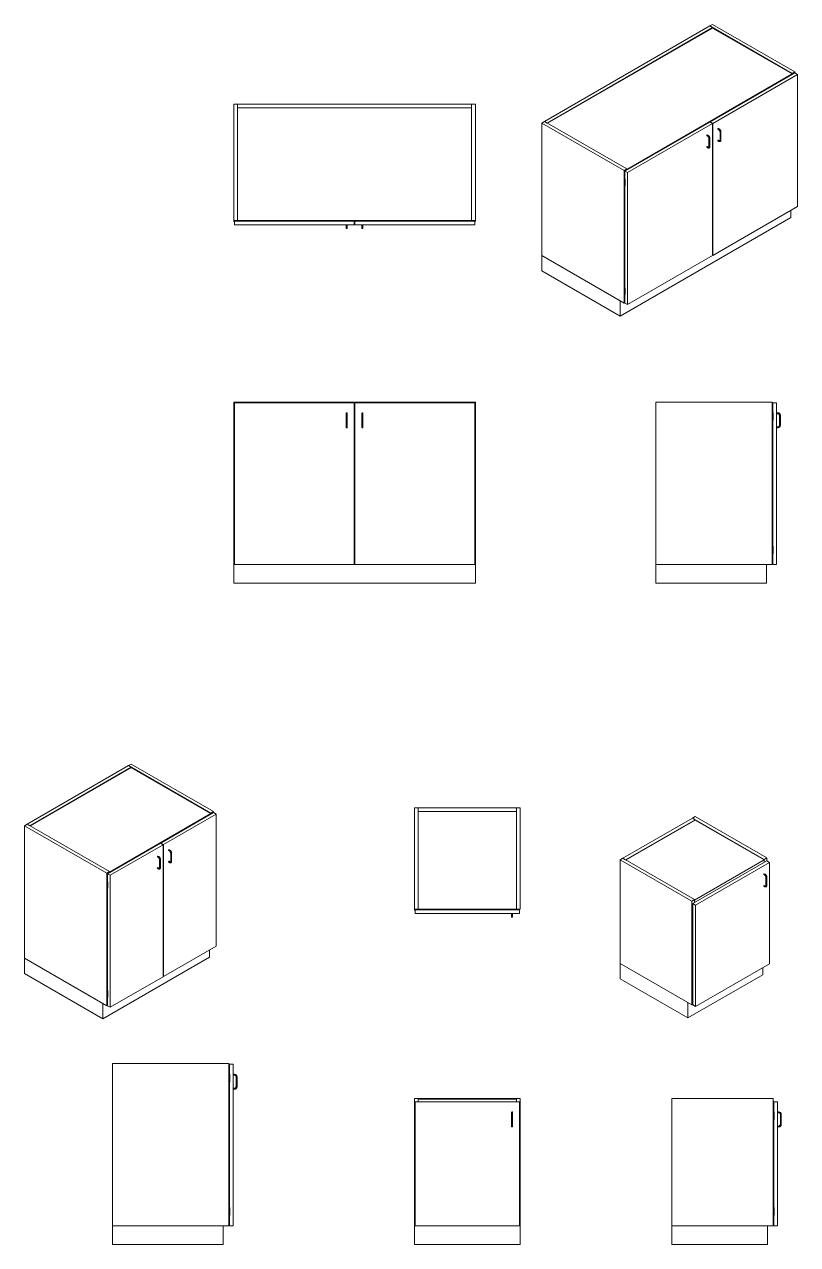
# Model space of a CAD drawing. Header units: millimetres. Extents: x 131 to 690, y 168 to 741.
# Drawn here: x 536.7 to 690.3, y 167.9 to 410.4 of the extents above; entities that cross this region are included whole.
import ezdxf

# ---------------------------------------------------------------- set-up
doc = ezdxf.new("R2010")
doc.units = ezdxf.units.MM
doc.layers.add('Standard', color=40, linetype='Continuous')

msp = doc.modelspace()

# ---------------------------------------------------------------- linework, layer by layer
at = {"layer": 'Standard', "linetype": 'Continuous', "lineweight": 0, "extrusion": (-5.55112e-17, 0.816497, 0.57735)}
for p, q in [((672.84, 410.11), (639.96, 391.13)), ((672.84, 410.11), (673.37, 410.42)), ((689.19, 400.67), (672.84, 410.11)), ((673.37, 409.8), (672.84, 410.11)), ((673.37, 410.42), (689.72, 400.98)), ((640.49, 390.82), (673.37, 409.8)), ((640.58, 390.77), (673.37, 409.7)), ((673.37, 409.7), (673.37, 409.8)), ((689.19, 400.57), (673.37, 409.7)), ((689.19, 400.57), (656.31, 381.58)), ((672.89, 391.05), (689.72, 400.77)), ((690.25, 400.46), (673.42, 390.74)), ((689.72, 400.98), (689.19, 400.67)), ((689.19, 400.46), (689.19, 400.67)), ((689.19, 400.46), (689.19, 400.57)), ((689.72, 400.98), (689.72, 400.77)), ((690.25, 400.46), (689.72, 400.77)), ((690.25, 374.23), (690.25, 400.46)), ((639.96, 391.13), (639.43, 390.82)), ((639.43, 390.82), (639.43, 364.49)), ((655.78, 381.38), (639.43, 390.82)), ((639.96, 391.13), (656.31, 381.69)), ((639.96, 391.13), (640.49, 390.82)), ((655.96, 381.28), (672.8, 391)), ((673.33, 390.69), (656.49, 380.97)), ((673.33, 390.69), (672.8, 391)), ((672.89, 391.05), (673.42, 390.74)), ((672.89, 390.95), (672.89, 391.05)), ((673.33, 364.46), (673.33, 390.69)), ((673.42, 390.74), (673.42, 364.51)), ((672.38, 388.23), (672.2, 388.33)), ((672.22, 388.29), (672.4, 388.19)), ((672.31, 388.45), (672.49, 388.35)), ((674.59, 389.51), (674.41, 389.61)), ((674.43, 389.57), (674.61, 389.46)), ((674.52, 389.73), (674.7, 389.63)), ((674.85, 389.05), (674.85, 387.41)), ((674.87, 387.38), (674.87, 389.01)), ((675.03, 389.05), (675.03, 387.41)), ((672.2, 386.04), (672.38, 385.93)), ((672.4, 385.89), (672.22, 385.99)), ((672.49, 386.05), (672.31, 386.16)), ((672.64, 387.77), (672.64, 386.14)), ((672.66, 386.1), (672.66, 387.73)), ((672.82, 387.77), (672.82, 386.14)), ((674.41, 387.31), (674.59, 387.21)), ((674.61, 387.17), (674.43, 387.27)), ((674.7, 387.33), (674.52, 387.43)), ((656.31, 381.69), (655.78, 381.38)), ((655.78, 355.05), (655.78, 381.38)), ((655.96, 381.28), (656.49, 380.97)), ((655.96, 379.64), (655.96, 381.28)), ((656.31, 381.69), (656.31, 381.48)), ((656.31, 381.58), (656.31, 381.48)), ((656.49, 380.97), (656.49, 354.74)), ((655.96, 379.75), (655.78, 379.64)), ((655.78, 379.64), (655.87, 379.59)), ((655.78, 378.42), (655.78, 379.64)), ((655.87, 378.37), (655.78, 378.42)), ((655.87, 379.59), (655.87, 378.37)), ((655.96, 358.01), (655.96, 378.37)), ((655.98, 378.39), (655.98, 379.62)), ((673.42, 364.51), (690.25, 374.23)), ((688.93, 372.04), (688.93, 373.47)), ((688.93, 372.04), (654.99, 352.44)), ((639.43, 364.49), (654.99, 355.51)), ((639.43, 361.43), (639.43, 364.49)), ((639.43, 364.49), (655.78, 355.05)), ((656.49, 354.74), (673.33, 364.46)), ((673.33, 364.56), (673.42, 364.51)), ((654.99, 352.44), (639.43, 361.43)), ((655.96, 358.11), (655.78, 358.01)), ((655.78, 358.01), (655.87, 357.96)), ((655.78, 356.78), (655.78, 358.01)), ((655.87, 356.73), (655.78, 356.78)), ((655.87, 357.96), (655.87, 356.73)), ((655.96, 355.05), (655.96, 356.73)), ((655.98, 356.76), (655.98, 357.98)), ((654.99, 352.44), (654.99, 355.51)), ((655.96, 355.15), (655.78, 355.05)), ((655.96, 355.05), (656.49, 354.74)), ((557.35, 263.12), (537.2, 251.48)), ((537.73, 251.18), (557.88, 262.81)), ((537.82, 251.13), (557.88, 262.71)), ((557.35, 263.12), (557.88, 263.42)), ((573.7, 253.68), (557.35, 263.12)), ((557.88, 262.81), (557.35, 263.12)), ((557.88, 263.42), (574.23, 253.98)), ((557.88, 262.71), (557.88, 262.81)), ((573.7, 253.58), (557.88, 262.71)), ((573.7, 253.58), (553.55, 241.94)), ((563.76, 247.73), (574.23, 253.78)), ((574.76, 253.47), (564.29, 247.43)), ((574.23, 253.98), (573.7, 253.68)), ((573.7, 253.47), (573.7, 253.68)), ((573.7, 253.47), (573.7, 253.58)), ((574.23, 253.98), (574.23, 253.78)), ((574.76, 253.47), (574.23, 253.78)), ((574.76, 227.24), (574.76, 253.47)), ((669.36, 252.68), (655.57, 244.72)), ((656.1, 244.41), (669.89, 252.37)), ((656.19, 244.36), (669.89, 252.27)), ((669.36, 252.68), (669.89, 252.98)), ((683.59, 244.46), (669.36, 252.68)), ((669.89, 252.37), (669.36, 252.68)), ((669.89, 252.98), (684.12, 244.77)), ((669.89, 252.27), (669.89, 252.37)), ((683.59, 244.36), (669.89, 252.27)), ((537.2, 251.48), (536.67, 251.18)), ((536.67, 251.18), (536.67, 224.84)), ((553.02, 241.74), (536.67, 251.18)), ((537.2, 251.48), (553.55, 242.04)), ((537.2, 251.48), (537.73, 251.18)), ((553.2, 241.63), (563.67, 247.68)), ((564.2, 247.37), (553.73, 241.33)), ((564.2, 247.37), (563.67, 247.68)), ((563.76, 247.73), (564.29, 247.43)), ((563.76, 247.63), (563.76, 247.73)), ((564.2, 221.14), (564.2, 247.37)), ((564.29, 247.43), (564.29, 221.2)), ((563.25, 244.91), (563.07, 245.01)), ((563.09, 244.97), (563.27, 244.87)), ((563.19, 245.13), (563.36, 245.03)), ((565.46, 246.19), (565.28, 246.29)), ((565.3, 246.25), (565.48, 246.15)), ((565.4, 246.41), (565.57, 246.31)), ((565.72, 245.73), (565.72, 244.1)), ((565.75, 244.06), (565.75, 245.69)), ((565.91, 245.73), (565.91, 244.1)), ((563.07, 242.72), (563.25, 242.62)), ((563.27, 242.57), (563.09, 242.68)), ((563.36, 242.74), (563.19, 242.84)), ((563.51, 244.45), (563.51, 242.82)), ((563.54, 242.78), (563.54, 244.42)), ((563.7, 244.45), (563.7, 242.82)), ((565.28, 243.99), (565.46, 243.89)), ((565.48, 243.85), (565.3, 243.95)), ((565.57, 244.01), (565.4, 244.11)), ((655.57, 244.72), (655.04, 244.41)), ((655.04, 244.41), (655.04, 223.79)), ((669.27, 236.2), (655.04, 244.41)), ((655.57, 244.72), (669.8, 236.5)), ((655.57, 244.72), (656.1, 244.41)), ((669.45, 235.69), (684.12, 244.16)), ((683.59, 244.36), (669.8, 236.4)), ((684.65, 243.85), (669.98, 235.38)), ((684.12, 244.77), (683.59, 244.46)), ((683.59, 243.85), (683.59, 244.46)), ((683.59, 243.85), (683.59, 244.36)), ((684.12, 244.77), (684.12, 244.16)), ((684.65, 243.85), (684.12, 244.16)), ((684.65, 223.74), (684.65, 243.85)), ((553.55, 242.04), (553.02, 241.74)), ((553.02, 215.4), (553.02, 241.74)), ((553.2, 240.1), (553.02, 240)), ((553.2, 241.63), (553.73, 241.33)), ((553.2, 240), (553.2, 241.63)), ((553.55, 242.04), (553.55, 241.84)), ((553.55, 241.94), (553.55, 241.84)), ((553.73, 241.33), (553.73, 215.1)), ((683.7, 241.39), (683.52, 241.49)), ((683.72, 241.34), (683.54, 241.45)), ((683.81, 241.51), (683.64, 241.61)), ((683.96, 239.3), (683.96, 240.93)), ((683.99, 239.26), (683.99, 240.89)), ((684.15, 239.3), (684.15, 240.93)), ((553.02, 240), (553.11, 239.95)), ((553.02, 238.78), (553.02, 240)), ((553.11, 238.73), (553.02, 238.78)), ((553.11, 239.95), (553.11, 238.73)), ((553.2, 218.36), (553.2, 238.73)), ((553.21, 238.75), (553.21, 239.98)), ((683.52, 239.19), (683.7, 239.09)), ((683.54, 239.15), (683.72, 239.05)), ((683.64, 239.31), (683.81, 239.21)), ((669.8, 236.5), (669.27, 236.2)), ((669.27, 215.58), (669.27, 236.2)), ((669.98, 235.38), (669.45, 235.69)), ((669.45, 234.05), (669.45, 235.69)), ((669.8, 236.5), (669.8, 235.89)), ((669.8, 236.4), (669.8, 235.89)), ((669.98, 235.38), (669.98, 215.27)), ((669.45, 234.15), (669.27, 234.05)), ((669.27, 234.05), (669.36, 234)), ((669.27, 232.83), (669.27, 234.05)), ((669.36, 232.78), (669.27, 232.83)), ((669.36, 234), (669.36, 232.78)), ((669.47, 232.8), (669.47, 234.03)), ((669.45, 218.54), (669.45, 232.78)), ((564.29, 221.2), (574.76, 227.24)), ((573.44, 225.05), (573.44, 226.48)), ((536.67, 224.84), (553.02, 215.4)), ((536.67, 224.84), (552.22, 215.86)), ((536.67, 221.78), (536.67, 224.84)), ((573.44, 225.05), (552.22, 212.8)), ((655.04, 223.79), (669.27, 215.58)), ((655.04, 223.79), (668.48, 216.04)), ((655.04, 220.73), (655.04, 223.79)), ((669.98, 215.27), (684.65, 223.74)), ((552.22, 212.8), (536.67, 221.78)), ((553.73, 215.1), (564.2, 221.14)), ((564.2, 221.25), (564.29, 221.2)), ((668.48, 212.98), (655.04, 220.73)), ((683.32, 221.55), (668.48, 212.98)), ((683.32, 221.55), (683.32, 222.98)), ((553.2, 218.47), (553.02, 218.36)), ((553.02, 218.36), (553.11, 218.31)), ((553.02, 217.14), (553.02, 218.36)), ((553.11, 218.31), (553.11, 217.09)), ((553.21, 217.11), (553.21, 218.34)), ((669.45, 218.64), (669.27, 218.54)), ((669.27, 218.54), (669.36, 218.49)), ((669.27, 217.31), (669.27, 218.54)), ((669.36, 218.49), (669.36, 217.26)), ((669.47, 217.29), (669.47, 218.51)), ((552.22, 212.8), (552.22, 215.86)), ((553.11, 217.09), (553.02, 217.14)), ((553.2, 215.4), (553.2, 217.09)), ((668.48, 212.98), (668.48, 216.04)), ((669.36, 217.26), (669.27, 217.31)), ((669.45, 215.58), (669.45, 217.26)), ((553.2, 215.51), (553.02, 215.4)), ((553.2, 215.4), (553.73, 215.1)), ((669.45, 215.68), (669.27, 215.58)), ((669.45, 215.58), (669.98, 215.27))]:
    msp.add_line(p, q, dxfattribs=at)
at = {"layer": 'Standard', "linetype": 'Continuous', "lineweight": 0}
for p, q in [((579, 394.59), (578.25, 394.59)), ((578.25, 371.46), (578.25, 394.59)), ((579, 394.59), (579, 371.46)), ((579, 394.59), (579, 393.84)), ((625.5, 394.59), (579, 394.59)), ((579, 393.84), (625.5, 393.84)), ((625.5, 371.46), (625.5, 394.59)), ((625.5, 394.59), (626.25, 394.59)), ((625.5, 393.84), (625.5, 394.59)), ((626.25, 394.59), (626.25, 371.46)), ((578.25, 371.46), (578.25, 371.34)), ((579, 371.46), (578.25, 371.46)), ((578.37, 371.34), (578.37, 370.59)), ((578.37, 371.34), (602.18, 371.34)), ((579, 371.34), (579, 371.46)), ((625.5, 371.46), (579, 371.46)), ((602.18, 370.59), (602.18, 371.34)), ((602.31, 371.34), (602.31, 370.59)), ((602.31, 371.34), (626.12, 371.34)), ((625.5, 371.46), (625.5, 371.34)), ((626.25, 371.46), (625.5, 371.46)), ((626.12, 370.59), (626.12, 371.34)), ((626.25, 371.34), (626.25, 371.46)), ((602.18, 370.59), (578.37, 370.59)), ((600.59, 370.34), (600.59, 370.59)), ((600.59, 370.34), (600.59, 369.93)), ((600.78, 370.59), (600.78, 370.34)), ((600.78, 369.93), (600.78, 370.34)), ((626.12, 370.59), (602.31, 370.59)), ((603.72, 370.34), (603.72, 370.59)), ((603.72, 370.34), (603.72, 369.93)), ((603.9, 370.59), (603.9, 370.34)), ((603.9, 369.93), (603.9, 370.34)), ((614.91, 254.73), (614.16, 254.73)), ((614.16, 234.61), (614.16, 254.73)), ((614.91, 254.73), (614.91, 234.61)), ((614.91, 254.73), (614.91, 253.98)), ((634.41, 254.73), (614.91, 254.73)), ((634.41, 234.61), (634.41, 254.73)), ((634.41, 254.73), (635.16, 254.73)), ((634.41, 253.98), (634.41, 254.73)), ((635.16, 254.73), (635.16, 234.61)), ((614.91, 253.98), (634.41, 253.98)), ((614.91, 234.61), (614.16, 234.61)), ((614.16, 234.61), (614.16, 234.48)), ((614.29, 234.48), (635.04, 234.48)), ((614.29, 233.73), (614.29, 234.48)), ((635.04, 233.73), (614.29, 233.73)), ((634.41, 234.61), (614.91, 234.61)), ((614.91, 234.48), (614.91, 234.61)), ((633.44, 233.48), (633.44, 233.73)), ((633.44, 233.48), (633.44, 233.08)), ((633.63, 233.73), (633.63, 233.48)), ((633.63, 233.08), (633.63, 233.48)), ((635.16, 234.61), (634.41, 234.61)), ((635.04, 233.73), (635.04, 234.48))]:
    msp.add_line(p, q, dxfattribs=at)
at = {"layer": 'Standard', "linetype": 'Continuous', "lineweight": 0, "extrusion": (0, 1, 0)}
for p, q in [((579, 335.36), (578.25, 335.36)), ((578.25, 333.24), (578.25, 335.36)), ((578.37, 335.24), (578.37, 303.11)), ((602.18, 335.24), (578.37, 335.24)), ((579, 335.36), (579, 335.24)), ((579, 335.36), (625.5, 335.36)), ((602.18, 303.11), (602.18, 335.24)), ((602.31, 335.24), (602.18, 335.24)), ((602.31, 335.24), (602.31, 303.11)), ((626.12, 335.24), (602.31, 335.24)), ((626.25, 335.36), (625.5, 335.36)), ((625.5, 335.24), (625.5, 335.36)), ((626.12, 303.11), (626.12, 335.24)), ((626.25, 335.36), (626.25, 333.24)), ((662.09, 335.36), (662.09, 303.11)), ((685.21, 335.36), (662.09, 335.36)), ((685.21, 303.11), (685.21, 335.36)), ((685.34, 335.24), (686.09, 335.24)), ((685.34, 333.24), (685.34, 335.24)), ((686.09, 335.24), (686.09, 303.11)), ((578.25, 333.24), (578.25, 331.74)), ((578.37, 333.24), (578.25, 333.24)), ((600.59, 333.15), (600.59, 332.74)), ((600.59, 330.74), (600.59, 332.74)), ((600.78, 332.74), (600.78, 333.15)), ((600.78, 332.74), (600.78, 330.74)), ((603.72, 333.15), (603.72, 332.74)), ((603.72, 330.74), (603.72, 332.74)), ((603.9, 332.74), (603.9, 333.15)), ((603.9, 332.74), (603.9, 330.74)), ((626.25, 333.24), (626.12, 333.24)), ((626.25, 331.74), (626.25, 333.24)), ((685.21, 333.24), (685.34, 333.24)), ((685.21, 331.74), (685.21, 333.24)), ((685.34, 333.24), (685.34, 331.74)), ((685.4, 333.24), (685.34, 333.24)), ((685.4, 331.74), (685.4, 333.24)), ((686.09, 333.24), (686.34, 333.24)), ((686.34, 333.15), (686.09, 333.15)), ((686.09, 333.05), (686.34, 333.05)), ((686.65, 332.74), (686.65, 330.74)), ((686.74, 330.74), (686.74, 332.74)), ((686.84, 332.74), (686.84, 330.74)), ((578.25, 331.74), (578.37, 331.74)), ((578.25, 306.74), (578.25, 331.74)), ((600.59, 330.74), (600.59, 330.33)), ((600.78, 330.33), (600.78, 330.74)), ((603.72, 330.74), (603.72, 330.33)), ((603.9, 330.33), (603.9, 330.74)), ((626.12, 331.74), (626.25, 331.74)), ((626.25, 331.74), (626.25, 306.74)), ((685.34, 331.74), (685.21, 331.74)), ((685.34, 331.74), (685.4, 331.74)), ((685.34, 306.74), (685.34, 331.74)), ((686.34, 330.43), (686.09, 330.43)), ((686.09, 330.33), (686.34, 330.33)), ((686.34, 330.24), (686.09, 330.24)), ((602.18, 324.53), (602.31, 324.53)), ((602.31, 323.78), (602.18, 323.78)), ((602.18, 319.18), (602.31, 319.18)), ((602.31, 318.43), (602.18, 318.43)), ((602.18, 313.82), (602.31, 313.82)), ((602.31, 313.07), (602.18, 313.07)), ((578.25, 306.74), (578.25, 305.24)), ((578.37, 306.74), (578.25, 306.74)), ((626.25, 306.74), (626.12, 306.74)), ((626.25, 305.24), (626.25, 306.74)), ((685.21, 306.74), (685.34, 306.74)), ((685.21, 305.24), (685.21, 306.74)), ((685.34, 306.74), (685.34, 305.24)), ((685.4, 306.74), (685.34, 306.74)), ((685.4, 305.24), (685.4, 306.74)), ((578.25, 305.24), (578.37, 305.24)), ((578.25, 303.11), (578.25, 305.24)), ((578.25, 299.36), (578.25, 303.11)), ((578.37, 303.11), (578.25, 303.11)), ((578.37, 303.11), (602.18, 303.11)), ((602.18, 303.86), (602.31, 303.86)), ((602.31, 303.86), (602.18, 303.86)), ((602.18, 303.11), (602.31, 303.11)), ((602.31, 303.11), (626.12, 303.11)), ((626.12, 305.24), (626.25, 305.24)), ((626.25, 303.11), (626.12, 303.11)), ((626.25, 305.24), (626.25, 303.11)), ((626.25, 299.36), (626.25, 303.11)), ((662.09, 303.11), (684.09, 303.11)), ((662.09, 299.36), (662.09, 303.11)), ((662.09, 303.11), (685.21, 303.11)), ((684.09, 299.36), (684.09, 303.11)), ((685.34, 305.24), (685.21, 305.24)), ((685.34, 305.24), (685.4, 305.24)), ((685.34, 303.11), (685.34, 305.24)), ((685.34, 303.11), (686.09, 303.11)), ((626.25, 299.36), (578.25, 299.36)), ((684.09, 299.36), (662.09, 299.36)), ((554.16, 203.93), (554.16, 171.68)), ((577.28, 203.93), (554.16, 203.93)), ((577.28, 171.68), (577.28, 203.93)), ((577.41, 203.8), (578.16, 203.8)), ((577.41, 201.8), (577.41, 203.8)), ((578.16, 203.8), (578.16, 171.68)), ((577.28, 201.8), (577.41, 201.8)), ((577.28, 200.3), (577.28, 201.8)), ((577.41, 201.8), (577.41, 200.3)), ((577.47, 201.8), (577.41, 201.8)), ((577.47, 200.3), (577.47, 201.8)), ((578.16, 201.8), (578.41, 201.8)), ((578.41, 201.71), (578.16, 201.71)), ((578.16, 201.61), (578.41, 201.61)), ((578.72, 201.3), (578.72, 199.3)), ((578.81, 199.3), (578.81, 201.3)), ((578.91, 201.3), (578.91, 199.3)), ((577.41, 200.3), (577.28, 200.3)), ((577.41, 200.3), (577.47, 200.3)), ((577.41, 175.3), (577.41, 200.3)), ((578.41, 198.99), (578.16, 198.99)), ((578.16, 198.9), (578.41, 198.9)), ((578.41, 198.8), (578.16, 198.8)), ((614.91, 196.93), (614.16, 196.93)), ((614.16, 194.3), (614.16, 196.93)), ((614.91, 196.93), (614.91, 196.3)), ((614.91, 196.93), (634.41, 196.93)), ((614.91, 196.8), (614.91, 196.3)), ((634.41, 196.8), (614.91, 196.8)), ((635.16, 196.93), (634.41, 196.93)), ((634.41, 196.3), (634.41, 196.93)), ((634.41, 196.3), (634.41, 196.8)), ((635.16, 196.93), (635.16, 171.68)), ((665.27, 196.93), (665.27, 171.68)), ((685.4, 196.93), (665.27, 196.93)), ((685.4, 171.68), (685.4, 196.93)), ((614.16, 194.3), (614.16, 192.8)), ((614.29, 194.3), (614.16, 194.3)), ((635.04, 196.3), (614.29, 196.3)), ((614.29, 196.3), (614.29, 171.68)), ((633.44, 194.21), (633.44, 193.8)), ((633.63, 193.8), (633.63, 194.21)), ((635.04, 171.68), (635.04, 196.3)), ((685.4, 194.3), (685.52, 194.3)), ((685.4, 192.8), (685.4, 194.3)), ((686.27, 196.3), (685.52, 196.3)), ((685.52, 194.3), (685.52, 196.3)), ((685.52, 194.3), (685.52, 192.8)), ((685.58, 194.3), (685.52, 194.3)), ((685.58, 192.8), (685.58, 194.3)), ((686.27, 196.3), (686.27, 171.68)), ((686.52, 194.3), (686.27, 194.3)), ((686.52, 194.21), (686.27, 194.21)), ((686.52, 194.11), (686.27, 194.11)), ((614.16, 175.3), (614.16, 192.8)), ((614.16, 192.8), (614.29, 192.8)), ((633.44, 191.8), (633.44, 193.8)), ((633.44, 191.8), (633.44, 191.4)), ((633.63, 193.8), (633.63, 191.8)), ((633.63, 191.4), (633.63, 191.8)), ((685.52, 192.8), (685.4, 192.8)), ((685.52, 175.3), (685.52, 192.8)), ((685.52, 192.8), (685.58, 192.8)), ((686.83, 191.8), (686.83, 193.8)), ((686.93, 191.8), (686.93, 193.8)), ((687.02, 191.8), (687.02, 193.8)), ((686.27, 191.49), (686.52, 191.49)), ((686.27, 191.4), (686.52, 191.4)), ((686.27, 191.3), (686.52, 191.3)), ((577.28, 175.3), (577.41, 175.3)), ((577.28, 173.8), (577.28, 175.3)), ((577.41, 175.3), (577.41, 173.8)), ((577.47, 175.3), (577.41, 175.3)), ((577.47, 173.8), (577.47, 175.3)), ((614.16, 175.3), (614.16, 173.8)), ((614.29, 175.3), (614.16, 175.3)), ((685.4, 175.3), (685.52, 175.3)), ((685.4, 173.8), (685.4, 175.3)), ((685.52, 175.3), (685.52, 173.8)), ((685.58, 175.3), (685.52, 175.3)), ((685.58, 173.8), (685.58, 175.3)), ((577.41, 173.8), (577.28, 173.8)), ((577.41, 173.8), (577.47, 173.8)), ((577.41, 171.68), (577.41, 173.8)), ((614.16, 171.68), (614.16, 173.8)), ((614.16, 173.8), (614.29, 173.8)), ((685.52, 173.8), (685.4, 173.8)), ((685.52, 171.68), (685.52, 173.8)), ((685.52, 173.8), (685.58, 173.8)), ((554.16, 171.68), (577.28, 171.68)), ((554.16, 171.68), (576.16, 171.68)), ((554.16, 167.93), (554.16, 171.68)), ((576.16, 167.93), (576.16, 171.68)), ((577.41, 171.68), (578.16, 171.68)), ((614.29, 171.68), (614.16, 171.68)), ((614.16, 167.93), (614.16, 171.68)), ((614.29, 171.68), (635.04, 171.68)), ((635.16, 171.68), (635.04, 171.68)), ((635.16, 167.93), (635.16, 171.68)), ((665.27, 171.68), (685.4, 171.68)), ((665.27, 171.68), (684.27, 171.68)), ((665.27, 167.93), (665.27, 171.68)), ((684.27, 167.93), (684.27, 171.68)), ((685.52, 171.68), (686.27, 171.68)), ((576.16, 167.93), (554.16, 167.93)), ((635.16, 167.93), (614.16, 167.93)), ((684.27, 167.93), (665.27, 167.93))]:
    msp.add_line(p, q, dxfattribs=at)
at = {"layer": 'Standard', "linetype": 'Continuous', "lineweight": 0}
for centre, radius, start, end in [((578.31, 371.34), 0.0625, 180, 0), ((626.18, 371.34), 0.0625, 180, 360), ((686.34, 332.74), 0.313, 0, 90), ((686.34, 330.74), 0.313, 270, 0), ((614.22, 234.48), 0.0625, 180, 0), ((578.41, 201.3), 0.313, 0, 90), ((578.41, 199.3), 0.313, 270, 360), ((686.52, 193.8), 0.313, 0, 90), ((686.52, 191.8), 0.313, 270, 360)]:
    msp.add_arc(centre, radius, start, end, dxfattribs=at)
at = {"layer": 'Standard', "linetype": 'Continuous', "lineweight": 0, "extrusion": (0, 0, -1)}
for centre, start, end in [((-686.34, 332.74), 90, 180), ((-686.34, 330.74), 180, 270), ((-578.41, 201.3), 90, 180), ((-578.41, 199.3), 180, 270), ((-686.52, 193.8), 90, 180), ((-686.52, 191.8), 180, 270)]:
    msp.add_arc(centre, 0.5, start, end, dxfattribs=at)
at = {"layer": 'Standard', "linetype": 'Continuous', "lineweight": 0, "extrusion": (-8.49925e-17, 2.41367e-16, -1)}
for centre in [(672.27, 388.37), (674.48, 389.65)]:
    msp.add_ellipse(centre, major_axis=(0.0469, 0.0812), ratio=0.57735, start_param=-2.356194, end_param=0, dxfattribs=at)
at = {"layer": 'Standard', "linetype": 'Continuous', "lineweight": 0, "extrusion": (-2.08896e-16, 2.48804e-16, -1)}
msp.add_ellipse((672.27, 388.37), major_axis=(-0.0469, -0.0812), ratio=0.57735, start_param=0, end_param=0.785398, dxfattribs=at)
at = {"layer": 'Standard', "linetype": 'Continuous', "lineweight": 0, "extrusion": (-1.68259e-16, 9.71445e-17, -1)}
msp.add_ellipse((674.48, 389.65), major_axis=(-0.0469, -0.0812), ratio=0.57735, start_param=0, end_param=0.785398, dxfattribs=at)
at = {"layer": 'Standard', "linetype": 'Continuous', "lineweight": 0, "extrusion": (1.18459e-16, 3.162e-16, -1)}
msp.add_ellipse((672.27, 386.07), major_axis=(0.0469, 0.0812), ratio=0.57735, start_param=-2.356194, end_param=0, dxfattribs=at)
at = {"layer": 'Standard', "linetype": 'Continuous', "lineweight": 0, "extrusion": (2.27489e-16, 6.09555e-17, -1)}
msp.add_ellipse((672.27, 386.07), major_axis=(-0.0469, -0.0812), ratio=0.57735, start_param=0, end_param=0.785398, dxfattribs=at)
at = {"layer": 'Standard', "linetype": 'Continuous', "lineweight": 0, "extrusion": (1.35059e-16, 1.78418e-16, -1)}
msp.add_ellipse((674.48, 387.35), major_axis=(0.0469, 0.0812), ratio=0.57735, start_param=-2.356194, end_param=0, dxfattribs=at)
at = {"layer": 'Standard', "linetype": 'Continuous', "lineweight": 0, "extrusion": (1.99733e-16, 1.28814e-17, -1)}
msp.add_ellipse((674.48, 387.35), major_axis=(-0.0469, -0.0812), ratio=0.57735, start_param=0, end_param=0.785398, dxfattribs=at)
at = {"layer": 'Standard', "linetype": 'Continuous', "lineweight": 0}
for centre in [(655.91, 379.62), (655.91, 357.98), (553.15, 239.98), (669.4, 234.03), (553.15, 218.34), (669.4, 218.51)]:
    msp.add_ellipse(centre, major_axis=(0.0625, 0), ratio=0.57735, start_param=-2.356194, end_param=0.785398, dxfattribs=at)
at = {"layer": 'Standard', "linetype": 'Continuous', "lineweight": 0, "extrusion": (1.29526e-16, 2.22045e-16, -1)}
msp.add_ellipse((655.91, 378.39), major_axis=(0.0625, 0), ratio=0.57735, start_param=0, end_param=2.356194, dxfattribs=at)
at = {"layer": 'Standard', "linetype": 'Continuous', "lineweight": 0, "extrusion": (-2.46519e-32, 2.22045e-16, -1)}
msp.add_ellipse((655.91, 356.76), major_axis=(0.0625, 0), ratio=0.57735, start_param=0, end_param=2.356194, dxfattribs=at)
at = {"layer": 'Standard', "linetype": 'Continuous', "lineweight": 0, "extrusion": (-3.69184e-17, 2.13611e-16, -1)}
msp.add_ellipse((563.14, 245.05), major_axis=(0.0469, 0.0812), ratio=0.57735, start_param=-2.356194, end_param=0, dxfattribs=at)
at = {"layer": 'Standard', "linetype": 'Continuous', "lineweight": 0, "extrusion": (-1.84859e-16, 2.34926e-16, -1)}
for centre in [(563.14, 245.05), (565.35, 246.33)]:
    msp.add_ellipse(centre, major_axis=(-0.0469, -0.0812), ratio=0.57735, start_param=0, end_param=0.785398, dxfattribs=at)
at = {"layer": 'Standard', "linetype": 'Continuous', "lineweight": 0, "extrusion": (9.07038e-17, 2.68126e-16, -1)}
msp.add_ellipse((565.35, 246.33), major_axis=(0.0469, 0.0812), ratio=0.57735, start_param=-2.356194, end_param=0, dxfattribs=at)
at = {"layer": 'Standard', "linetype": 'Continuous', "lineweight": 0, "extrusion": (-1.81141e-16, 2.96878e-16, -1)}
for centre in [(563.14, 242.76), (565.35, 244.03)]:
    msp.add_ellipse(centre, major_axis=(0.0469, 0.0812), ratio=0.57735, start_param=-2.356194, end_param=0, dxfattribs=at)
at = {"layer": 'Standard', "linetype": 'Continuous', "lineweight": 0, "extrusion": (3.14741e-17, 1.10026e-16, -1)}
msp.add_ellipse((563.14, 242.76), major_axis=(-0.0469, -0.0812), ratio=0.57735, start_param=0, end_param=0.785398, dxfattribs=at)
at = {"layer": 'Standard', "linetype": 'Continuous', "lineweight": 0, "extrusion": (8.69853e-17, 2.06174e-16, -1)}
msp.add_ellipse((565.35, 244.03), major_axis=(-0.0469, -0.0812), ratio=0.57735, start_param=0, end_param=0.785398, dxfattribs=at)
at = {"layer": 'Standard', "linetype": 'Continuous', "lineweight": 0, "extrusion": (-1.0903e-16, 2.55245e-16, -1)}
msp.add_ellipse((683.59, 241.53), major_axis=(0.0469, 0.0812), ratio=0.57735, start_param=-2.356194, end_param=0, dxfattribs=at)
at = {"layer": 'Standard', "linetype": 'Continuous', "lineweight": 0, "extrusion": (-1.60822e-16, 2.21048e-16, -1)}
msp.add_ellipse((683.59, 241.53), major_axis=(-0.0469, -0.0812), ratio=0.57735, start_param=0, end_param=0.785398, dxfattribs=at)
at = {"layer": 'Standard', "linetype": 'Continuous', "lineweight": 0, "extrusion": (6.16298e-33, -5.55112e-17, -1)}
for centre in [(553.15, 238.75), (669.4, 232.8)]:
    msp.add_ellipse(centre, major_axis=(0.0625, 0), ratio=0.57735, start_param=0, end_param=2.356194, dxfattribs=at)
at = {"layer": 'Standard', "linetype": 'Continuous', "lineweight": 0, "extrusion": (-1.33067e-16, 2.69122e-16, -1)}
msp.add_ellipse((683.59, 239.23), major_axis=(0.0469, 0.0812), ratio=0.57735, start_param=-2.356194, end_param=0, dxfattribs=at)
at = {"layer": 'Standard', "linetype": 'Continuous', "lineweight": 0, "extrusion": (-9.24296e-17, 1.17463e-16, -1)}
msp.add_ellipse((683.59, 239.23), major_axis=(-0.0469, -0.0812), ratio=0.57735, start_param=0, end_param=0.785398, dxfattribs=at)
at = {"layer": 'Standard', "linetype": 'Continuous', "lineweight": 0, "extrusion": (-7.40149e-17, -5.55112e-17, -1)}
msp.add_ellipse((553.15, 217.11), major_axis=(0.0625, 0), ratio=0.57735, start_param=0, end_param=2.356194, dxfattribs=at)
at = {"layer": 'Standard', "linetype": 'Continuous', "lineweight": 0, "extrusion": (-1.85037e-17, 1.11022e-16, -1)}
msp.add_ellipse((669.4, 217.29), major_axis=(0.0625, 0), ratio=0.57735, start_param=0, end_param=2.356194, dxfattribs=at)
at = {"layer": 'Standard', "linetype": 'Continuous', "lineweight": 0}
for points in [[(672.49, 388.35), (672.49, 388.35), (672.48, 388.35), (672.46, 388.35), (672.44, 388.35), (672.43, 388.33), (672.41, 388.32), (672.4, 388.3), (672.39, 388.27), (672.38, 388.25), (672.38, 388.24), (672.38, 388.23)], [(672.38, 388.23), (672.38, 388.22), (672.38, 388.21), (672.39, 388.2), (672.39, 388.19), (672.4, 388.19)], [(672.66, 387.73), (672.66, 387.84), (672.6, 388.03), (672.46, 388.17), (672.38, 388.23)], [(674.7, 389.63), (674.7, 389.63), (674.69, 389.63), (674.67, 389.63), (674.65, 389.62), (674.64, 389.61), (674.62, 389.59), (674.61, 389.57), (674.59, 389.55), (674.59, 389.53), (674.59, 389.51), (674.59, 389.51)], [(674.59, 389.51), (674.59, 389.5), (674.59, 389.49), (674.59, 389.47), (674.6, 389.47), (674.61, 389.46)], [(674.87, 389.01), (674.87, 389.11), (674.81, 389.3), (674.67, 389.45), (674.59, 389.51)], [(674.87, 389.01), (674.87, 389.01), (674.86, 389.02), (674.85, 389.03), (674.85, 389.04), (674.85, 389.05)], [(675.03, 389.05), (675.03, 389.04), (675.03, 389.03), (675.02, 389.02), (675.01, 389.01), (674.99, 389), (674.96, 388.99), (674.94, 388.99), (674.92, 388.99), (674.89, 389), (674.88, 389.01), (674.87, 389.01)], [(672.38, 385.93), (672.46, 385.89), (672.6, 385.88), (672.66, 386), (672.66, 386.1)], [(672.38, 385.93), (672.38, 385.94), (672.38, 385.95), (672.39, 385.98), (672.4, 386), (672.41, 386.02), (672.43, 386.04), (672.44, 386.05), (672.46, 386.06), (672.48, 386.06), (672.49, 386.06), (672.49, 386.05)], [(672.4, 385.89), (672.39, 385.89), (672.39, 385.9), (672.38, 385.91), (672.38, 385.93), (672.38, 385.93)], [(672.66, 387.73), (672.66, 387.74), (672.65, 387.74), (672.64, 387.76), (672.64, 387.77), (672.64, 387.77)], [(672.66, 386.1), (672.66, 386.1), (672.65, 386.11), (672.64, 386.12), (672.64, 386.13), (672.64, 386.14)], [(672.82, 387.77), (672.82, 387.77), (672.82, 387.76), (672.81, 387.74), (672.8, 387.73), (672.78, 387.72), (672.76, 387.72), (672.73, 387.72), (672.71, 387.72), (672.68, 387.72), (672.67, 387.73), (672.66, 387.73)], [(672.82, 386.14), (672.82, 386.13), (672.82, 386.12), (672.81, 386.11), (672.8, 386.1), (672.78, 386.09), (672.76, 386.09), (672.73, 386.08), (672.71, 386.09), (672.68, 386.09), (672.67, 386.1), (672.66, 386.1)], [(674.59, 387.21), (674.67, 387.17), (674.81, 387.16), (674.87, 387.28), (674.87, 387.38)], [(674.59, 387.21), (674.59, 387.22), (674.59, 387.23), (674.59, 387.25), (674.61, 387.28), (674.62, 387.3), (674.64, 387.31), (674.65, 387.33), (674.67, 387.33), (674.69, 387.33), (674.7, 387.33), (674.7, 387.33)], [(674.61, 387.17), (674.6, 387.17), (674.59, 387.18), (674.59, 387.19), (674.59, 387.2), (674.59, 387.21)], [(674.87, 387.38), (674.87, 387.38), (674.86, 387.39), (674.85, 387.4), (674.85, 387.41), (674.85, 387.41)], [(675.03, 387.41), (675.03, 387.41), (675.03, 387.4), (675.02, 387.39), (675.01, 387.38), (674.99, 387.37), (674.96, 387.36), (674.94, 387.36), (674.92, 387.36), (674.89, 387.37), (674.88, 387.37), (674.87, 387.38)], [(600.78, 370.34), (600.78, 370.34), (600.78, 370.34), (600.77, 370.34), (600.75, 370.34), (600.73, 370.34), (600.71, 370.34), (600.68, 370.34), (600.66, 370.34), (600.64, 370.34), (600.62, 370.34), (600.6, 370.34), (600.59, 370.34), (600.59, 370.34), (600.59, 370.34)], [(600.78, 369.93), (600.78, 369.92), (600.78, 369.91), (600.77, 369.88), (600.75, 369.86), (600.73, 369.85), (600.71, 369.84), (600.68, 369.84), (600.66, 369.84), (600.64, 369.85), (600.62, 369.86), (600.6, 369.88), (600.59, 369.91), (600.59, 369.92), (600.59, 369.93)], [(603.9, 370.34), (603.9, 370.34), (603.9, 370.34), (603.89, 370.34), (603.88, 370.34), (603.86, 370.34), (603.83, 370.34), (603.81, 370.34), (603.79, 370.34), (603.76, 370.34), (603.74, 370.34), (603.73, 370.34), (603.72, 370.34), (603.72, 370.34), (603.72, 370.34)], [(603.9, 369.93), (603.9, 369.92), (603.9, 369.91), (603.89, 369.88), (603.88, 369.86), (603.86, 369.85), (603.83, 369.84), (603.81, 369.84), (603.79, 369.84), (603.76, 369.85), (603.74, 369.86), (603.73, 369.88), (603.72, 369.91), (603.72, 369.92), (603.72, 369.93)], [(600.78, 333.15), (600.78, 333.15), (600.78, 333.17), (600.77, 333.19), (600.75, 333.21), (600.73, 333.23), (600.71, 333.24), (600.68, 333.24), (600.66, 333.24), (600.64, 333.23), (600.62, 333.21), (600.6, 333.19), (600.59, 333.17), (600.59, 333.15), (600.59, 333.15)], [(600.78, 332.74), (600.78, 332.74), (600.78, 332.74), (600.77, 332.74), (600.75, 332.74), (600.73, 332.74), (600.71, 332.74), (600.68, 332.74), (600.66, 332.74), (600.64, 332.74), (600.62, 332.74), (600.6, 332.74), (600.59, 332.74), (600.59, 332.74), (600.59, 332.74)], [(603.9, 333.15), (603.9, 333.15), (603.9, 333.17), (603.89, 333.19), (603.88, 333.21), (603.86, 333.23), (603.83, 333.24), (603.81, 333.24), (603.79, 333.24), (603.76, 333.23), (603.74, 333.21), (603.73, 333.19), (603.72, 333.17), (603.72, 333.15), (603.72, 333.15)], [(603.9, 332.74), (603.9, 332.74), (603.9, 332.74), (603.89, 332.74), (603.88, 332.74), (603.86, 332.74), (603.83, 332.74), (603.81, 332.74), (603.79, 332.74), (603.76, 332.74), (603.74, 332.74), (603.73, 332.74), (603.72, 332.74), (603.72, 332.74), (603.72, 332.74)], [(686.34, 333.24), (686.34, 333.24), (686.34, 333.24), (686.34, 333.23), (686.34, 333.21), (686.34, 333.19), (686.34, 333.17), (686.34, 333.15), (686.34, 333.15)], [(686.34, 333.15), (686.34, 333.14), (686.34, 333.12), (686.34, 333.1), (686.34, 333.08), (686.34, 333.06), (686.34, 333.05), (686.34, 333.05), (686.34, 333.05)], [(686.74, 332.74), (686.73, 332.86), (686.65, 333.05), (686.46, 333.13), (686.34, 333.15)], [(686.74, 332.74), (686.73, 332.74), (686.72, 332.74), (686.69, 332.74), (686.67, 332.74), (686.66, 332.74), (686.65, 332.74), (686.65, 332.74), (686.65, 332.74)], [(686.84, 332.74), (686.84, 332.74), (686.83, 332.74), (686.82, 332.74), (686.81, 332.74), (686.79, 332.74), (686.77, 332.74), (686.75, 332.74), (686.74, 332.74)], [(600.78, 330.74), (600.78, 330.74), (600.78, 330.74), (600.77, 330.74), (600.75, 330.74), (600.73, 330.74), (600.71, 330.74), (600.68, 330.74), (600.66, 330.74), (600.64, 330.74), (600.62, 330.74), (600.6, 330.74), (600.59, 330.74), (600.59, 330.74), (600.59, 330.74)], [(600.78, 330.33), (600.78, 330.32), (600.78, 330.31), (600.77, 330.29), (600.75, 330.27), (600.73, 330.25), (600.71, 330.24), (600.68, 330.24), (600.66, 330.24), (600.64, 330.25), (600.62, 330.27), (600.6, 330.29), (600.59, 330.31), (600.59, 330.32), (600.59, 330.33)], [(603.9, 330.74), (603.9, 330.74), (603.9, 330.74), (603.89, 330.74), (603.88, 330.74), (603.86, 330.74), (603.83, 330.74), (603.81, 330.74), (603.79, 330.74), (603.76, 330.74), (603.74, 330.74), (603.73, 330.74), (603.72, 330.74), (603.72, 330.74), (603.72, 330.74)], [(603.9, 330.33), (603.9, 330.32), (603.9, 330.31), (603.89, 330.29), (603.88, 330.27), (603.86, 330.25), (603.83, 330.24), (603.81, 330.24), (603.79, 330.24), (603.76, 330.25), (603.74, 330.27), (603.73, 330.29), (603.72, 330.31), (603.72, 330.32), (603.72, 330.33)], [(686.34, 330.33), (686.46, 330.34), (686.65, 330.42), (686.73, 330.62), (686.74, 330.74)], [(686.34, 330.33), (686.34, 330.34), (686.34, 330.36), (686.34, 330.38), (686.34, 330.4), (686.34, 330.41), (686.34, 330.42), (686.34, 330.43), (686.34, 330.43)], [(686.34, 330.24), (686.34, 330.24), (686.34, 330.24), (686.34, 330.25), (686.34, 330.27), (686.34, 330.29), (686.34, 330.31), (686.34, 330.32), (686.34, 330.33)], [(686.74, 330.74), (686.73, 330.74), (686.72, 330.74), (686.69, 330.74), (686.67, 330.74), (686.66, 330.74), (686.65, 330.74), (686.65, 330.74), (686.65, 330.74)], [(686.84, 330.74), (686.84, 330.74), (686.83, 330.74), (686.82, 330.74), (686.81, 330.74), (686.79, 330.74), (686.77, 330.74), (686.75, 330.74), (686.74, 330.74)], [(563.36, 245.03), (563.36, 245.03), (563.35, 245.04), (563.33, 245.04), (563.32, 245.03), (563.3, 245.02), (563.28, 245), (563.27, 244.98), (563.26, 244.96), (563.25, 244.93), (563.25, 244.92), (563.25, 244.91)], [(565.57, 246.31), (565.57, 246.31), (565.56, 246.31), (565.54, 246.31), (565.53, 246.3), (565.51, 246.29), (565.49, 246.27), (565.48, 246.25), (565.47, 246.23), (565.46, 246.21), (565.46, 246.2), (565.46, 246.19)], [(565.46, 246.19), (565.46, 246.18), (565.46, 246.17), (565.47, 246.15), (565.48, 246.15), (565.48, 246.15)], [(565.75, 245.69), (565.74, 245.8), (565.68, 245.99), (565.55, 246.13), (565.46, 246.19)], [(565.75, 245.69), (565.74, 245.69), (565.73, 245.7), (565.72, 245.71), (565.72, 245.72), (565.72, 245.73)], [(565.91, 245.73), (565.91, 245.72), (565.91, 245.71), (565.9, 245.7), (565.88, 245.69), (565.86, 245.68), (565.84, 245.68), (565.81, 245.67), (565.79, 245.68), (565.77, 245.68), (565.75, 245.69), (565.75, 245.69)], [(563.25, 244.91), (563.25, 244.91), (563.25, 244.89), (563.26, 244.88), (563.27, 244.87), (563.27, 244.87)], [(563.54, 244.42), (563.53, 244.52), (563.47, 244.71), (563.34, 244.85), (563.25, 244.91)], [(563.25, 242.62), (563.34, 242.58), (563.47, 242.56), (563.53, 242.69), (563.54, 242.78)], [(563.25, 242.62), (563.25, 242.62), (563.25, 242.64), (563.26, 242.66), (563.27, 242.68), (563.28, 242.7), (563.3, 242.72), (563.32, 242.73), (563.33, 242.74), (563.35, 242.74), (563.36, 242.74), (563.36, 242.74)], [(563.27, 242.57), (563.27, 242.58), (563.26, 242.58), (563.25, 242.6), (563.25, 242.61), (563.25, 242.62)], [(563.54, 244.42), (563.53, 244.42), (563.52, 244.43), (563.51, 244.44), (563.51, 244.45), (563.51, 244.45)], [(563.54, 242.78), (563.53, 242.79), (563.52, 242.79), (563.51, 242.81), (563.51, 242.82), (563.51, 242.82)], [(563.7, 244.45), (563.7, 244.45), (563.7, 244.44), (563.69, 244.43), (563.67, 244.41), (563.65, 244.41), (563.63, 244.4), (563.6, 244.4), (563.58, 244.4), (563.56, 244.41), (563.54, 244.41), (563.54, 244.42)], [(563.7, 242.82), (563.7, 242.82), (563.7, 242.81), (563.69, 242.79), (563.67, 242.78), (563.65, 242.77), (563.63, 242.77), (563.6, 242.77), (563.58, 242.77), (563.56, 242.77), (563.54, 242.78), (563.54, 242.78)], [(565.46, 243.89), (565.55, 243.85), (565.68, 243.84), (565.74, 243.96), (565.75, 244.06)], [(565.46, 243.89), (565.46, 243.9), (565.46, 243.91), (565.47, 243.94), (565.48, 243.96), (565.49, 243.98), (565.51, 244), (565.53, 244.01), (565.54, 244.02), (565.56, 244.02), (565.57, 244.01), (565.57, 244.01)], [(565.48, 243.85), (565.48, 243.85), (565.47, 243.86), (565.46, 243.87), (565.46, 243.89), (565.46, 243.89)], [(565.75, 244.06), (565.74, 244.06), (565.73, 244.07), (565.72, 244.08), (565.72, 244.09), (565.72, 244.1)], [(565.91, 244.1), (565.91, 244.09), (565.91, 244.08), (565.9, 244.07), (565.88, 244.06), (565.86, 244.05), (565.84, 244.04), (565.81, 244.04), (565.79, 244.04), (565.77, 244.05), (565.75, 244.05), (565.75, 244.06)], [(683.81, 241.51), (683.81, 241.51), (683.8, 241.51), (683.78, 241.51), (683.77, 241.5), (683.75, 241.49), (683.73, 241.47), (683.72, 241.45), (683.71, 241.43), (683.7, 241.41), (683.7, 241.39), (683.7, 241.39)], [(683.7, 241.39), (683.7, 241.38), (683.7, 241.37), (683.71, 241.35), (683.72, 241.35), (683.72, 241.34)], [(683.99, 240.89), (683.98, 241), (683.92, 241.18), (683.79, 241.33), (683.7, 241.39)], [(683.99, 240.89), (683.98, 240.89), (683.97, 240.9), (683.96, 240.91), (683.96, 240.92), (683.96, 240.93)], [(684.15, 240.93), (684.15, 240.92), (684.15, 240.91), (684.14, 240.9), (684.12, 240.89), (684.1, 240.88), (684.08, 240.88), (684.05, 240.87), (684.03, 240.88), (684.01, 240.88), (683.99, 240.89), (683.99, 240.89)], [(683.7, 239.09), (683.79, 239.05), (683.92, 239.04), (683.98, 239.16), (683.99, 239.26)], [(683.7, 239.09), (683.7, 239.1), (683.7, 239.11), (683.71, 239.13), (683.72, 239.16), (683.73, 239.18), (683.75, 239.19), (683.77, 239.21), (683.78, 239.21), (683.8, 239.22), (683.81, 239.21), (683.81, 239.21)], [(683.72, 239.05), (683.72, 239.05), (683.71, 239.06), (683.7, 239.07), (683.7, 239.08), (683.7, 239.09)], [(683.99, 239.26), (683.98, 239.26), (683.97, 239.27), (683.96, 239.28), (683.96, 239.29), (683.96, 239.3)], [(684.15, 239.3), (684.15, 239.29), (684.15, 239.28), (684.14, 239.27), (684.12, 239.26), (684.1, 239.25), (684.08, 239.24), (684.05, 239.24), (684.03, 239.24), (684.01, 239.25), (683.99, 239.25), (683.99, 239.26)], [(633.63, 233.48), (633.63, 233.48), (633.63, 233.48), (633.62, 233.48), (633.6, 233.48), (633.58, 233.48), (633.56, 233.48), (633.54, 233.48), (633.51, 233.48), (633.49, 233.48), (633.47, 233.48), (633.45, 233.48), (633.44, 233.48), (633.44, 233.48), (633.44, 233.48)], [(633.63, 233.08), (633.63, 233.07), (633.63, 233.05), (633.62, 233.03), (633.6, 233.01), (633.58, 232.99), (633.56, 232.98), (633.54, 232.98), (633.51, 232.98), (633.49, 232.99), (633.47, 233.01), (633.45, 233.03), (633.44, 233.05), (633.44, 233.07), (633.44, 233.08)], [(578.41, 201.8), (578.41, 201.8), (578.41, 201.8), (578.41, 201.79), (578.41, 201.78), (578.41, 201.76), (578.41, 201.73), (578.41, 201.72), (578.41, 201.71)], [(578.41, 201.71), (578.41, 201.7), (578.41, 201.68), (578.41, 201.66), (578.41, 201.64), (578.41, 201.63), (578.41, 201.62), (578.41, 201.61), (578.41, 201.61)], [(578.81, 201.3), (578.8, 201.43), (578.72, 201.62), (578.53, 201.7), (578.41, 201.71)], [(578.81, 201.3), (578.81, 201.3), (578.79, 201.3), (578.77, 201.3), (578.75, 201.3), (578.73, 201.3), (578.72, 201.3), (578.72, 201.3), (578.72, 201.3)], [(578.91, 201.3), (578.91, 201.3), (578.9, 201.3), (578.9, 201.3), (578.88, 201.3), (578.86, 201.3), (578.84, 201.3), (578.82, 201.3), (578.81, 201.3)], [(578.41, 198.9), (578.53, 198.91), (578.72, 198.99), (578.8, 199.18), (578.81, 199.3)], [(578.41, 198.9), (578.41, 198.9), (578.41, 198.92), (578.41, 198.94), (578.41, 198.96), (578.41, 198.98), (578.41, 198.99), (578.41, 198.99), (578.41, 198.99)], [(578.41, 198.8), (578.41, 198.8), (578.41, 198.8), (578.41, 198.81), (578.41, 198.83), (578.41, 198.85), (578.41, 198.87), (578.41, 198.89), (578.41, 198.9)], [(578.81, 199.3), (578.81, 199.3), (578.79, 199.3), (578.77, 199.3), (578.75, 199.3), (578.73, 199.3), (578.72, 199.3), (578.72, 199.3), (578.72, 199.3)], [(578.91, 199.3), (578.91, 199.3), (578.9, 199.3), (578.9, 199.3), (578.88, 199.3), (578.86, 199.3), (578.84, 199.3), (578.82, 199.3), (578.81, 199.3)], [(633.63, 194.21), (633.63, 194.22), (633.63, 194.23), (633.62, 194.26), (633.6, 194.28), (633.58, 194.29), (633.56, 194.3), (633.54, 194.3), (633.51, 194.3), (633.49, 194.29), (633.47, 194.28), (633.45, 194.26), (633.44, 194.23), (633.44, 194.22), (633.44, 194.21)], [(686.52, 194.3), (686.52, 194.3), (686.52, 194.3), (686.52, 194.29), (686.52, 194.28), (686.52, 194.26), (686.52, 194.23), (686.52, 194.22), (686.52, 194.21)], [(686.52, 194.21), (686.52, 194.2), (686.52, 194.18), (686.52, 194.16), (686.52, 194.14), (686.52, 194.13), (686.52, 194.12), (686.52, 194.11), (686.52, 194.11)], [(686.93, 193.8), (686.92, 193.93), (686.84, 194.12), (686.65, 194.2), (686.52, 194.21)], [(633.63, 193.8), (633.63, 193.8), (633.63, 193.8), (633.62, 193.8), (633.6, 193.8), (633.58, 193.8), (633.56, 193.8), (633.54, 193.8), (633.51, 193.8), (633.49, 193.8), (633.47, 193.8), (633.45, 193.8), (633.44, 193.8), (633.44, 193.8), (633.44, 193.8)], [(633.63, 191.8), (633.63, 191.8), (633.63, 191.8), (633.62, 191.8), (633.6, 191.8), (633.58, 191.8), (633.56, 191.8), (633.54, 191.8), (633.51, 191.8), (633.49, 191.8), (633.47, 191.8), (633.45, 191.8), (633.44, 191.8), (633.44, 191.8), (633.44, 191.8)], [(686.52, 191.4), (686.65, 191.41), (686.84, 191.49), (686.92, 191.68), (686.93, 191.8)], [(686.93, 193.8), (686.92, 193.8), (686.9, 193.8), (686.88, 193.8), (686.86, 193.8), (686.85, 193.8), (686.84, 193.8), (686.83, 193.8), (686.83, 193.8)], [(686.93, 191.8), (686.92, 191.8), (686.9, 191.8), (686.88, 191.8), (686.86, 191.8), (686.85, 191.8), (686.84, 191.8), (686.83, 191.8), (686.83, 191.8)], [(687.02, 193.8), (687.02, 193.8), (687.02, 193.8), (687.01, 193.8), (686.99, 193.8), (686.98, 193.8), (686.95, 193.8), (686.94, 193.8), (686.93, 193.8)], [(687.02, 191.8), (687.02, 191.8), (687.02, 191.8), (687.01, 191.8), (686.99, 191.8), (686.98, 191.8), (686.95, 191.8), (686.94, 191.8), (686.93, 191.8)], [(633.63, 191.4), (633.63, 191.39), (633.63, 191.37), (633.62, 191.35), (633.6, 191.33), (633.58, 191.31), (633.56, 191.3), (633.54, 191.3), (633.51, 191.3), (633.49, 191.31), (633.47, 191.33), (633.45, 191.35), (633.44, 191.37), (633.44, 191.39), (633.44, 191.4)], [(686.52, 191.4), (686.52, 191.4), (686.52, 191.42), (686.52, 191.44), (686.52, 191.46), (686.52, 191.48), (686.52, 191.49), (686.52, 191.49), (686.52, 191.49)], [(686.52, 191.3), (686.52, 191.3), (686.52, 191.3), (686.52, 191.31), (686.52, 191.33), (686.52, 191.35), (686.52, 191.37), (686.52, 191.39), (686.52, 191.4)]]:
    msp.add_open_spline(points, degree=3, dxfattribs=at)
for points, knots in [([(672.64, 387.77), (672.64, 387.79), (672.63, 387.82), (672.62, 387.88), (672.61, 387.9), (672.59, 387.97), (672.57, 388), (672.54, 388.05), (672.52, 388.08), (672.47, 388.13), (672.45, 388.15), (672.42, 388.17), (672.41, 388.18), (672.4, 388.19)], [4.712389, 4.712389, 4.712389, 4.712389, 4.984635, 4.984635, 5.265735, 5.265735, 5.553582, 5.553582, 5.843109, 5.843109, 6.128803, 6.128803, 6.283185, 6.283185, 6.283185, 6.283185]), ([(672.82, 387.77), (672.82, 387.81), (672.82, 387.86), (672.8, 387.95), (672.78, 387.99), (672.74, 388.08), (672.72, 388.12), (672.66, 388.2), (672.63, 388.24), (672.56, 388.3), (672.53, 388.33), (672.49, 388.35)], [4.712389, 4.712389, 4.712389, 4.712389, 5.026548, 5.026548, 5.340708, 5.340708, 5.654867, 5.654867, 5.969026, 5.969026, 6.283185, 6.283185, 6.283185, 6.283185]), ([(674.85, 389.05), (674.85, 389.07), (674.84, 389.1), (674.83, 389.15), (674.82, 389.18), (674.8, 389.24), (674.78, 389.27), (674.75, 389.33), (674.73, 389.36), (674.68, 389.4), (674.66, 389.42), (674.63, 389.45), (674.62, 389.46), (674.61, 389.46)], [4.712389, 4.712389, 4.712389, 4.712389, 4.984635, 4.984635, 5.265735, 5.265735, 5.553582, 5.553582, 5.843109, 5.843109, 6.128803, 6.128803, 6.283185, 6.283185, 6.283185, 6.283185]), ([(675.03, 389.05), (675.03, 389.09), (675.03, 389.13), (675.01, 389.22), (674.99, 389.27), (674.95, 389.36), (674.93, 389.4), (674.87, 389.48), (674.84, 389.51), (674.77, 389.58), (674.74, 389.6), (674.7, 389.63)], [4.712389, 4.712389, 4.712389, 4.712389, 5.026548, 5.026548, 5.340708, 5.340708, 5.654867, 5.654867, 5.969026, 5.969026, 6.283185, 6.283185, 6.283185, 6.283185]), ([(672.4, 385.89), (672.43, 385.87), (672.47, 385.85), (672.55, 385.84), (672.6, 385.84), (672.67, 385.86), (672.7, 385.87), (672.75, 385.91), (672.77, 385.94), (672.8, 386), (672.81, 386.04), (672.82, 386.09), (672.82, 386.12), (672.82, 386.14)], [3.141593, 3.141593, 3.141593, 3.141593, 3.455752, 3.455752, 3.769572, 3.769572, 4.021176, 4.021176, 4.265896, 4.265896, 4.551235, 4.551235, 4.712389, 4.712389, 4.712389, 4.712389]), ([(672.49, 386.05), (672.51, 386.04), (672.53, 386.03), (672.56, 386.03), (672.57, 386.03), (672.59, 386.03), (672.6, 386.03), (672.61, 386.04), (672.62, 386.05), (672.63, 386.07), (672.63, 386.09), (672.64, 386.12), (672.64, 386.13), (672.64, 386.14)], [3.141593, 3.141593, 3.141593, 3.141593, 3.413838, 3.413838, 3.690178, 3.690178, 4.004337, 4.004337, 4.318496, 4.318496, 4.615912, 4.615912, 4.712389, 4.712389, 4.712389, 4.712389]), ([(674.61, 387.17), (674.64, 387.15), (674.68, 387.13), (674.76, 387.11), (674.81, 387.11), (674.88, 387.13), (674.91, 387.15), (674.96, 387.19), (674.98, 387.21), (675.01, 387.27), (675.02, 387.31), (675.03, 387.37), (675.03, 387.39), (675.03, 387.41)], [3.141593, 3.141593, 3.141593, 3.141593, 3.455752, 3.455752, 3.769572, 3.769572, 4.021176, 4.021176, 4.265896, 4.265896, 4.551235, 4.551235, 4.712389, 4.712389, 4.712389, 4.712389]), ([(674.7, 387.33), (674.72, 387.32), (674.74, 387.31), (674.77, 387.3), (674.78, 387.3), (674.8, 387.3), (674.81, 387.31), (674.82, 387.32), (674.83, 387.32), (674.84, 387.35), (674.84, 387.37), (674.85, 387.4), (674.85, 387.41), (674.85, 387.41)], [3.141593, 3.141593, 3.141593, 3.141593, 3.413838, 3.413838, 3.690178, 3.690178, 4.004337, 4.004337, 4.318496, 4.318496, 4.615912, 4.615912, 4.712389, 4.712389, 4.712389, 4.712389]), ([(563.7, 244.45), (563.7, 244.5), (563.69, 244.54), (563.67, 244.63), (563.65, 244.68), (563.61, 244.76), (563.59, 244.8), (563.53, 244.88), (563.5, 244.92), (563.44, 244.98), (563.4, 245.01), (563.36, 245.03)], [4.712389, 4.712389, 4.712389, 4.712389, 5.026548, 5.026548, 5.340708, 5.340708, 5.654867, 5.654867, 5.969026, 5.969026, 6.283185, 6.283185, 6.283185, 6.283185]), ([(565.72, 245.73), (565.72, 245.75), (565.72, 245.78), (565.71, 245.83), (565.7, 245.86), (565.67, 245.92), (565.66, 245.95), (565.62, 246.01), (565.6, 246.04), (565.56, 246.09), (565.54, 246.11), (565.5, 246.13), (565.49, 246.14), (565.48, 246.15)], [4.712389, 4.712389, 4.712389, 4.712389, 4.984635, 4.984635, 5.265735, 5.265735, 5.553582, 5.553582, 5.843109, 5.843109, 6.128803, 6.128803, 6.283185, 6.283185, 6.283185, 6.283185]), ([(565.91, 245.73), (565.91, 245.77), (565.9, 245.82), (565.88, 245.91), (565.86, 245.95), (565.82, 246.04), (565.8, 246.08), (565.74, 246.16), (565.71, 246.2), (565.65, 246.26), (565.61, 246.29), (565.57, 246.31)], [4.712389, 4.712389, 4.712389, 4.712389, 5.026548, 5.026548, 5.340708, 5.340708, 5.654867, 5.654867, 5.969026, 5.969026, 6.283185, 6.283185, 6.283185, 6.283185]), ([(563.51, 244.45), (563.51, 244.48), (563.51, 244.5), (563.5, 244.56), (563.49, 244.59), (563.46, 244.65), (563.45, 244.68), (563.41, 244.74), (563.39, 244.76), (563.35, 244.81), (563.33, 244.83), (563.29, 244.86), (563.28, 244.86), (563.27, 244.87)], [4.712389, 4.712389, 4.712389, 4.712389, 4.984635, 4.984635, 5.265735, 5.265735, 5.553582, 5.553582, 5.843109, 5.843109, 6.128803, 6.128803, 6.283185, 6.283185, 6.283185, 6.283185]), ([(563.27, 242.57), (563.31, 242.55), (563.35, 242.54), (563.43, 242.52), (563.47, 242.52), (563.54, 242.54), (563.57, 242.55), (563.62, 242.59), (563.64, 242.62), (563.68, 242.68), (563.69, 242.72), (563.7, 242.78), (563.7, 242.8), (563.7, 242.82)], [3.141593, 3.141593, 3.141593, 3.141593, 3.455752, 3.455752, 3.769572, 3.769572, 4.021176, 4.021176, 4.265896, 4.265896, 4.551235, 4.551235, 4.712389, 4.712389, 4.712389, 4.712389]), ([(563.36, 242.74), (563.38, 242.72), (563.4, 242.72), (563.43, 242.71), (563.45, 242.71), (563.47, 242.71), (563.47, 242.71), (563.48, 242.72), (563.49, 242.73), (563.5, 242.76), (563.51, 242.78), (563.51, 242.8), (563.51, 242.81), (563.51, 242.82)], [3.141593, 3.141593, 3.141593, 3.141593, 3.413838, 3.413838, 3.690178, 3.690178, 4.004337, 4.004337, 4.318496, 4.318496, 4.615912, 4.615912, 4.712389, 4.712389, 4.712389, 4.712389]), ([(565.48, 243.85), (565.52, 243.83), (565.56, 243.81), (565.64, 243.8), (565.68, 243.79), (565.75, 243.81), (565.78, 243.83), (565.83, 243.87), (565.85, 243.9), (565.89, 243.96), (565.9, 243.99), (565.91, 244.05), (565.91, 244.07), (565.91, 244.1)], [3.141593, 3.141593, 3.141593, 3.141593, 3.455752, 3.455752, 3.769572, 3.769572, 4.021176, 4.021176, 4.265896, 4.265896, 4.551235, 4.551235, 4.712389, 4.712389, 4.712389, 4.712389]), ([(565.57, 244.01), (565.59, 244), (565.61, 243.99), (565.64, 243.98), (565.66, 243.98), (565.67, 243.99), (565.68, 243.99), (565.69, 244), (565.7, 244.01), (565.71, 244.03), (565.72, 244.05), (565.72, 244.08), (565.72, 244.09), (565.72, 244.1)], [3.141593, 3.141593, 3.141593, 3.141593, 3.413838, 3.413838, 3.690178, 3.690178, 4.004337, 4.004337, 4.318496, 4.318496, 4.615912, 4.615912, 4.712389, 4.712389, 4.712389, 4.712389]), ([(683.96, 240.93), (683.96, 240.95), (683.96, 240.98), (683.95, 241.03), (683.94, 241.06), (683.91, 241.12), (683.9, 241.15), (683.86, 241.21), (683.84, 241.24), (683.8, 241.28), (683.78, 241.31), (683.74, 241.33), (683.73, 241.34), (683.72, 241.34)], [1.570796, 1.570796, 1.570796, 1.570796, 1.843042, 1.843042, 2.124143, 2.124143, 2.411989, 2.411989, 2.701516, 2.701516, 2.98721, 2.98721, 3.141593, 3.141593, 3.141593, 3.141593]), ([(684.15, 240.93), (684.15, 240.97), (684.14, 241.02), (684.12, 241.11), (684.1, 241.15), (684.06, 241.24), (684.04, 241.28), (683.98, 241.36), (683.95, 241.39), (683.89, 241.46), (683.85, 241.49), (683.81, 241.51)], [1.570796, 1.570796, 1.570796, 1.570796, 1.884956, 1.884956, 2.199115, 2.199115, 2.513274, 2.513274, 2.827433, 2.827433, 3.141593, 3.141593, 3.141593, 3.141593]), ([(683.72, 239.05), (683.76, 239.03), (683.8, 239.01), (683.88, 238.99), (683.92, 238.99), (683.99, 239.01), (684.02, 239.03), (684.07, 239.07), (684.09, 239.1), (684.13, 239.16), (684.14, 239.19), (684.15, 239.25), (684.15, 239.27), (684.15, 239.3)], [0, 0, 0, 0, 0.314159, 0.314159, 0.627979, 0.627979, 0.879583, 0.879583, 1.124303, 1.124303, 1.409643, 1.409643, 1.570796, 1.570796, 1.570796, 1.570796]), ([(683.81, 239.21), (683.83, 239.2), (683.85, 239.19), (683.88, 239.18), (683.9, 239.18), (683.92, 239.19), (683.92, 239.19), (683.93, 239.2), (683.94, 239.21), (683.95, 239.23), (683.96, 239.25), (683.96, 239.28), (683.96, 239.29), (683.96, 239.3)], [6.283185, 6.283185, 6.283185, 6.283185, 6.555431, 6.555431, 6.83177, 6.83177, 7.14593, 7.14593, 7.460089, 7.460089, 7.757504, 7.757504, 7.853982, 7.853982, 7.853982, 7.853982])]:
    msp.add_open_spline(points, degree=3, knots=knots, dxfattribs=at)

doc.saveas('drawing.dxf')
